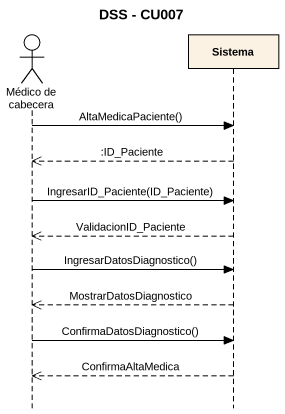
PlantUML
@startuml
title DSS - CU007
hide footbox
actor "Médico de cabecera" as Médico_de_cabecera
participant Sistema

Médico_de_cabecera -> Sistema : AltaMedicaPaciente()
Sistema -->> Médico_de_cabecera : :ID_Paciente
Médico_de_cabecera -> Sistema : IngresarID_Paciente(ID_Paciente)
Sistema -->> Médico_de_cabecera : ValidacionID_Paciente
Médico_de_cabecera -> Sistema : IngresarDatosDiagnostico()
Sistema -->> Médico_de_cabecera : MostrarDatosDiagnostico
Médico_de_cabecera -> Sistema : ConfirmaDatosDiagnostico()
Sistema -->> Médico_de_cabecera : ConfirmaAltaMedica
@enduml
